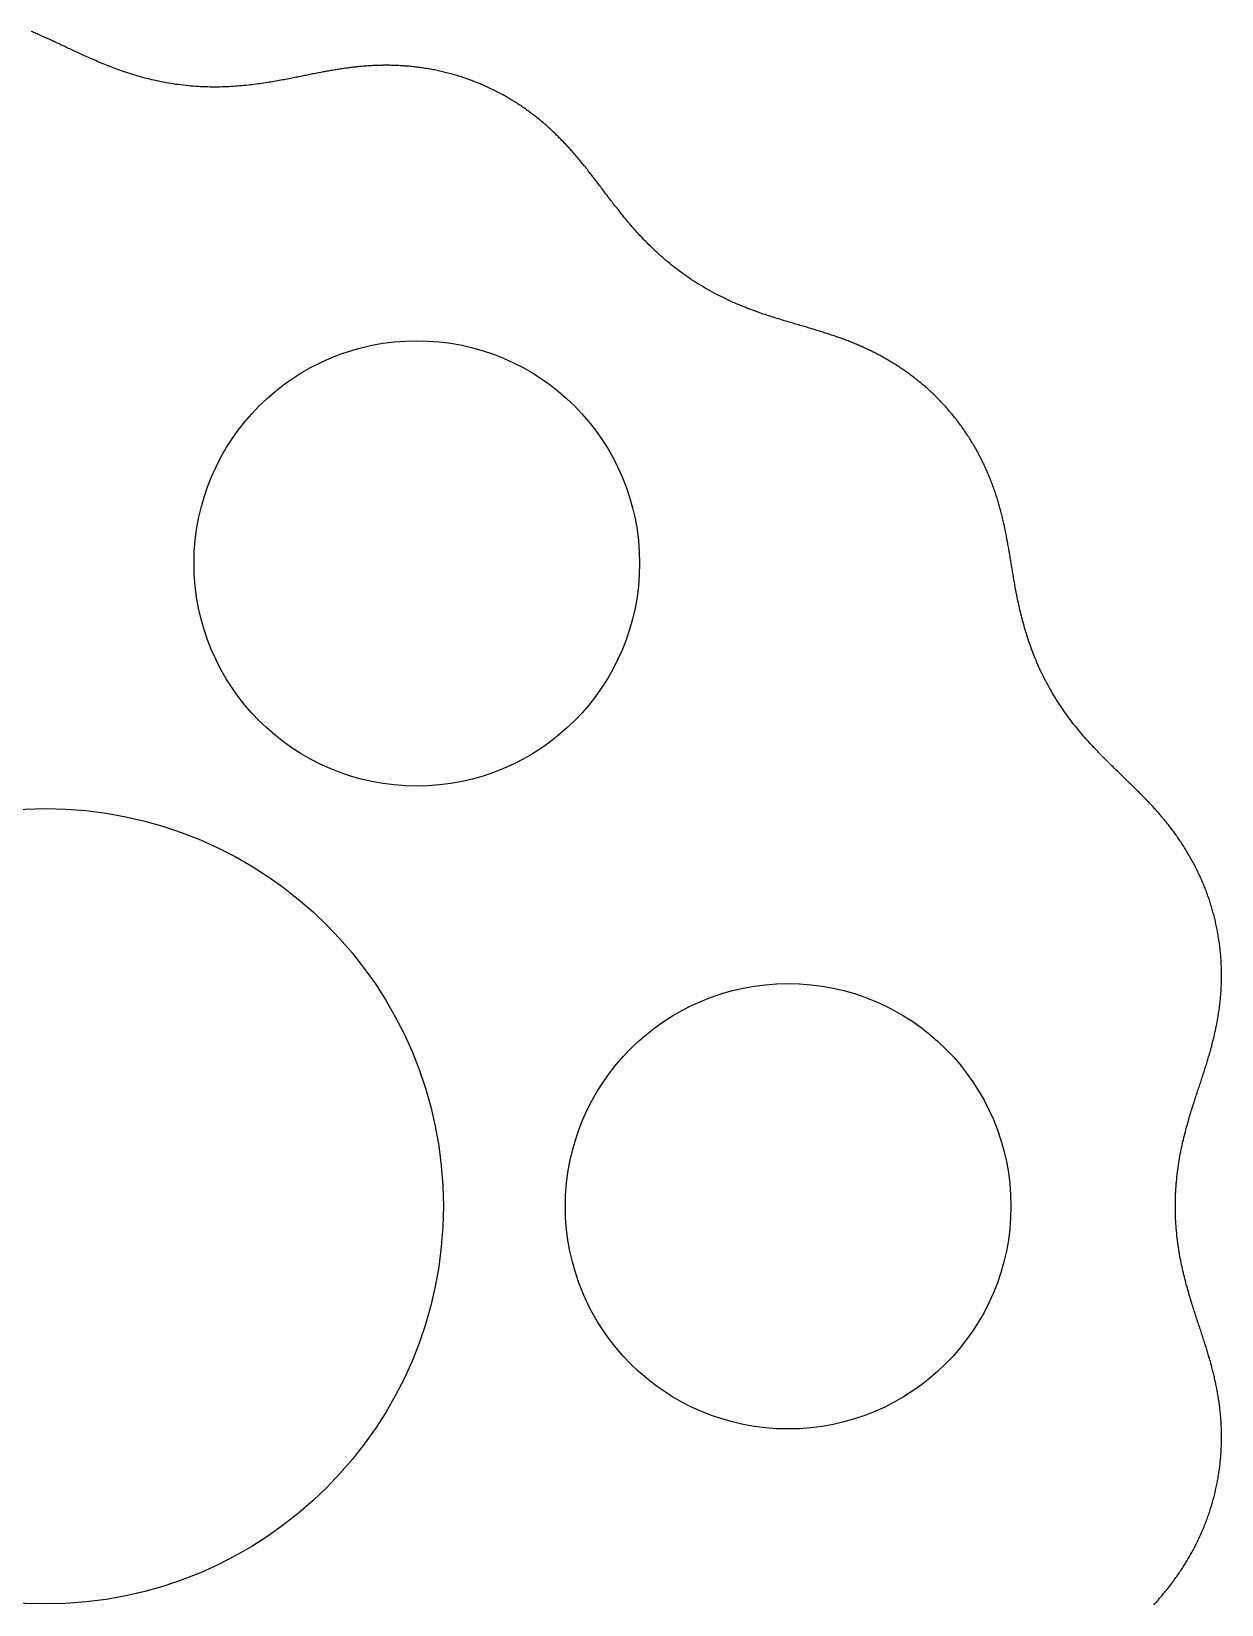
# Model space of a CAD drawing. Header units: millimetres. Extents: x -22 to 22.9, y -22.6 to 22.6.
# Drawn here: x 0.44 to 22.87, y -7.51 to 22.16 of the extents above; entities that cross this region are included whole.
import ezdxf

# ---------------------------------------------------------------- set-up
doc = ezdxf.new("R2010")
doc.units = ezdxf.units.MM
doc.layers.add('Cycloid', color=1, linetype='Continuous')
doc.layers.add('Eccentric', color=5, linetype='Continuous')

msp = doc.modelspace()

# ---------------------------------------------------------------- linework, layer by layer
at = {"layer": 'Cycloid'}
msp.add_lwpolyline([(21.594, -7.516), (21.61, -7.498), (21.626, -7.481), (21.642, -7.464), (21.657, -7.446), (21.673, -7.428), (21.688, -7.411), (21.703, -7.393), (21.719, -7.375), (21.734, -7.358), (21.749, -7.34), (21.764, -7.322), (21.779, -7.304), (21.794, -7.285), (21.809, -7.267), (21.824, -7.249), (21.839, -7.231), (21.853, -7.212), (21.868, -7.194), (21.883, -7.175), (21.897, -7.156), (21.912, -7.138), (21.926, -7.119), (21.941, -7.1), (21.955, -7.081), (21.969, -7.061), (21.983, -7.042), (21.997, -7.023), (22.011, -7.003), (22.025, -6.984), (22.039, -6.964), (22.053, -6.944), (22.067, -6.924), (22.08, -6.904), (22.094, -6.884), (22.107, -6.864), (22.121, -6.844), (22.134, -6.823), (22.147, -6.803), (22.161, -6.782), (22.174, -6.762), (22.187, -6.741), (22.2, -6.72), (22.213, -6.699), (22.225, -6.678), (22.238, -6.656), (22.251, -6.635), (22.263, -6.614), (22.275, -6.592), (22.288, -6.57), (22.3, -6.549), (22.312, -6.527), (22.324, -6.505), (22.336, -6.483), (22.348, -6.461), (22.36, -6.438), (22.371, -6.416), (22.383, -6.393), (22.394, -6.371), (22.405, -6.348), (22.417, -6.325), (22.428, -6.302), (22.439, -6.279), (22.449, -6.256), (22.46, -6.233), (22.471, -6.21), (22.481, -6.187), (22.492, -6.163), (22.502, -6.14), (22.512, -6.116), (22.522, -6.092), (22.532, -6.068), (22.542, -6.045), (22.551, -6.021), (22.561, -5.997), (22.57, -5.973), (22.58, -5.948), (22.589, -5.924), (22.598, -5.9), (22.607, -5.875), (22.615, -5.851), (22.624, -5.826), (22.632, -5.802), (22.641, -5.777), (22.649, -5.752), (22.657, -5.727), (22.665, -5.703), (22.672, -5.678), (22.68, -5.653), (22.688, -5.628), (22.695, -5.603), (22.702, -5.577), (22.709, -5.552), (22.716, -5.527), (22.723, -5.502), (22.729, -5.476), (22.736, -5.451), (22.742, -5.426), (22.748, -5.4), (22.754, -5.375), (22.76, -5.349), (22.766, -5.324), (22.771, -5.298), (22.777, -5.273), (22.782, -5.247), (22.787, -5.221), (22.792, -5.196), (22.797, -5.17), (22.801, -5.144), (22.806, -5.119), (22.81, -5.093), (22.814, -5.067), (22.818, -5.042), (22.822, -5.016), (22.826, -4.99), (22.83, -4.964), (22.833, -4.939), (22.836, -4.913), (22.839, -4.887), (22.842, -4.861), (22.845, -4.836), (22.848, -4.81), (22.85, -4.784), (22.853, -4.759), (22.855, -4.733), (22.857, -4.707), (22.859, -4.682), (22.861, -4.656), (22.862, -4.631), (22.864, -4.605), (22.865, -4.58), (22.866, -4.554), (22.867, -4.529), (22.868, -4.503), (22.869, -4.478), (22.87, -4.452), (22.87, -4.427), (22.87, -4.402), (22.871, -4.377), (22.871, -4.351), (22.871, -4.326), (22.87, -4.301), (22.87, -4.276), (22.869, -4.251), (22.869, -4.226), (22.868, -4.201), (22.867, -4.176), (22.866, -4.151), (22.865, -4.127), (22.864, -4.102), (22.862, -4.077), (22.861, -4.053), (22.859, -4.028), (22.857, -4.003), (22.855, -3.979), (22.853, -3.955), (22.851, -3.93), (22.849, -3.906), (22.846, -3.882), (22.844, -3.858), (22.841, -3.833), (22.838, -3.809), (22.836, -3.785), (22.833, -3.761), (22.83, -3.738), (22.826, -3.714), (22.823, -3.69), (22.82, -3.666), (22.816, -3.643), (22.812, -3.619), (22.809, -3.595), (22.805, -3.572), (22.801, -3.548), (22.797, -3.525), (22.793, -3.502), (22.789, -3.478), (22.784, -3.455), (22.78, -3.432), (22.775, -3.409), (22.771, -3.386), (22.766, -3.363), (22.761, -3.34), (22.756, -3.317), (22.751, -3.294), (22.746, -3.271), (22.741, -3.248), (22.736, -3.225), (22.73, -3.202), (22.725, -3.179), (22.719, -3.157), (22.714, -3.134), (22.708, -3.111), (22.702, -3.088), (22.697, -3.066), (22.691, -3.043), (22.685, -3.02), (22.679, -2.998), (22.672, -2.975), (22.666, -2.952), (22.66, -2.929), (22.654, -2.907), (22.647, -2.884), (22.641, -2.861), (22.634, -2.838), (22.627, -2.816), (22.62, -2.793), (22.614, -2.77), (22.607, -2.747), (22.6, -2.724), (22.593, -2.701), (22.585, -2.678), (22.578, -2.654), (22.571, -2.631), (22.564, -2.608), (22.556, -2.584), (22.549, -2.561), (22.541, -2.537), (22.533, -2.513), (22.526, -2.489), (22.518, -2.465), (22.51, -2.441), (22.502, -2.417), (22.494, -2.392), (22.486, -2.368), (22.478, -2.343), (22.469, -2.318), (22.461, -2.293), (22.453, -2.267), (22.444, -2.242), (22.436, -2.216), (22.427, -2.19), (22.419, -2.164), (22.41, -2.137), (22.401, -2.111), (22.392, -2.084), (22.383, -2.056), (22.374, -2.029), (22.365, -2.001), (22.356, -1.973), (22.347, -1.944), (22.338, -1.916), (22.329, -1.887), (22.319, -1.857), (22.31, -1.827), (22.301, -1.797), (22.292, -1.767), (22.282, -1.736), (22.273, -1.705), (22.263, -1.673), (22.254, -1.641), (22.245, -1.608), (22.235, -1.575), (22.226, -1.542), (22.217, -1.508), (22.207, -1.474), (22.198, -1.439), (22.189, -1.404), (22.18, -1.368), (22.171, -1.332), (22.162, -1.295), (22.153, -1.258), (22.144, -1.22), (22.135, -1.182), (22.127, -1.143), (22.118, -1.104), (22.11, -1.065), (22.102, -1.025), (22.094, -0.984), (22.087, -0.943), (22.079, -0.902), (22.072, -0.86), (22.065, -0.817), (22.059, -0.775), (22.053, -0.731), (22.046, -0.688), (22.041, -0.644), (22.035, -0.599), (22.03, -0.555), (22.026, -0.51), (22.021, -0.464), (22.017, -0.419), (22.014, -0.373), (22.011, -0.327), (22.008, -0.281), (22.005, -0.234), (22.003, -0.187), (22.002, -0.141), (22.001, -0.094), (22, -0.047), (22, 0), (22, 0), (22, 0.047), (22.001, 0.094), (22.002, 0.141), (22.003, 0.187), (22.005, 0.234), (22.008, 0.281), (22.011, 0.327), (22.014, 0.373), (22.017, 0.419), (22.021, 0.464), (22.026, 0.51), (22.03, 0.555), (22.035, 0.599), (22.041, 0.644), (22.046, 0.688), (22.053, 0.731), (22.059, 0.775), (22.065, 0.817), (22.072, 0.86), (22.079, 0.902), (22.087, 0.943), (22.094, 0.984), (22.102, 1.025), (22.11, 1.065), (22.118, 1.104), (22.127, 1.143), (22.135, 1.182), (22.144, 1.22), (22.153, 1.258), (22.162, 1.295), (22.171, 1.332), (22.18, 1.368), (22.189, 1.404), (22.198, 1.439), (22.207, 1.474), (22.217, 1.508), (22.226, 1.542), (22.235, 1.575), (22.245, 1.608), (22.254, 1.641), (22.263, 1.673), (22.273, 1.705), (22.282, 1.736), (22.292, 1.767), (22.301, 1.797), (22.31, 1.827), (22.319, 1.857), (22.329, 1.887), (22.338, 1.916), (22.347, 1.944), (22.356, 1.973), (22.365, 2.001), (22.374, 2.029), (22.383, 2.056), (22.392, 2.084), (22.401, 2.111), (22.41, 2.137), (22.419, 2.164), (22.427, 2.19), (22.436, 2.216), (22.444, 2.242), (22.453, 2.267), (22.461, 2.293), (22.469, 2.318), (22.478, 2.343), (22.486, 2.368), (22.494, 2.392), (22.502, 2.417), (22.51, 2.441), (22.518, 2.465), (22.526, 2.489), (22.533, 2.513), (22.541, 2.537), (22.549, 2.561), (22.556, 2.584), (22.564, 2.608), (22.571, 2.631), (22.578, 2.654), (22.585, 2.678), (22.593, 2.701), (22.6, 2.724), (22.607, 2.747), (22.614, 2.77), (22.62, 2.793), (22.627, 2.816), (22.634, 2.838), (22.641, 2.861), (22.647, 2.884), (22.654, 2.907), (22.66, 2.929), (22.666, 2.952), (22.672, 2.975), (22.679, 2.998), (22.685, 3.02), (22.691, 3.043), (22.697, 3.066), (22.702, 3.088), (22.708, 3.111), (22.714, 3.134), (22.719, 3.157), (22.725, 3.179), (22.73, 3.202), (22.736, 3.225), (22.741, 3.248), (22.746, 3.271), (22.751, 3.294), (22.756, 3.317), (22.761, 3.34), (22.766, 3.363), (22.771, 3.386), (22.775, 3.409), (22.78, 3.432), (22.784, 3.455), (22.789, 3.478), (22.793, 3.502), (22.797, 3.525), (22.801, 3.548), (22.805, 3.572), (22.809, 3.595), (22.812, 3.619), (22.816, 3.643), (22.82, 3.666), (22.823, 3.69), (22.826, 3.714), (22.83, 3.738), (22.833, 3.761), (22.836, 3.785), (22.838, 3.809), (22.841, 3.833), (22.844, 3.858), (22.846, 3.882), (22.849, 3.906), (22.851, 3.93), (22.853, 3.955), (22.855, 3.979), (22.857, 4.003), (22.859, 4.028), (22.861, 4.053), (22.862, 4.077), (22.864, 4.102), (22.865, 4.127), (22.866, 4.151), (22.867, 4.176), (22.868, 4.201), (22.869, 4.226), (22.869, 4.251), (22.87, 4.276), (22.87, 4.301), (22.871, 4.326), (22.871, 4.351), (22.871, 4.377), (22.87, 4.402), (22.87, 4.427), (22.87, 4.452), (22.869, 4.478), (22.868, 4.503), (22.867, 4.529), (22.866, 4.554), (22.865, 4.58), (22.864, 4.605), (22.862, 4.631), (22.861, 4.656), (22.859, 4.682), (22.857, 4.707), (22.855, 4.733), (22.853, 4.759), (22.85, 4.784), (22.848, 4.81), (22.845, 4.836), (22.842, 4.861), (22.839, 4.887), (22.836, 4.913), (22.833, 4.939), (22.83, 4.964), (22.826, 4.99), (22.822, 5.016), (22.818, 5.042), (22.814, 5.067), (22.81, 5.093), (22.806, 5.119), (22.801, 5.144), (22.797, 5.17), (22.792, 5.196), (22.787, 5.221), (22.782, 5.247), (22.777, 5.273), (22.771, 5.298), (22.766, 5.324), (22.76, 5.349), (22.754, 5.375), (22.748, 5.4), (22.742, 5.426), (22.736, 5.451), (22.729, 5.476), (22.723, 5.502), (22.716, 5.527), (22.709, 5.552), (22.702, 5.577), (22.695, 5.603), (22.688, 5.628), (22.68, 5.653), (22.672, 5.678), (22.665, 5.703), (22.657, 5.727), (22.649, 5.752), (22.641, 5.777), (22.632, 5.802), (22.624, 5.826), (22.615, 5.851), (22.607, 5.875), (22.598, 5.9), (22.589, 5.924), (22.58, 5.948), (22.57, 5.973), (22.561, 5.997), (22.551, 6.021), (22.542, 6.045), (22.532, 6.068), (22.522, 6.092), (22.512, 6.116), (22.502, 6.14), (22.492, 6.163), (22.481, 6.187), (22.471, 6.21), (22.46, 6.233), (22.449, 6.256), (22.439, 6.279), (22.428, 6.302), (22.417, 6.325), (22.405, 6.348), (22.394, 6.371), (22.383, 6.393), (22.371, 6.416), (22.36, 6.438), (22.348, 6.461), (22.336, 6.483), (22.324, 6.505), (22.312, 6.527), (22.3, 6.549), (22.288, 6.57), (22.275, 6.592), (22.263, 6.614), (22.251, 6.635), (22.238, 6.656), (22.225, 6.678), (22.213, 6.699), (22.2, 6.72), (22.187, 6.741), (22.174, 6.762), (22.161, 6.782), (22.147, 6.803), (22.134, 6.823), (22.121, 6.844), (22.107, 6.864), (22.094, 6.884), (22.08, 6.904), (22.067, 6.924), (22.053, 6.944), (22.039, 6.964), (22.025, 6.984), (22.011, 7.003), (21.997, 7.023), (21.983, 7.042), (21.969, 7.061), (21.955, 7.081), (21.941, 7.1), (21.926, 7.119), (21.912, 7.138), (21.897, 7.156), (21.883, 7.175), (21.868, 7.194), (21.853, 7.212), (21.839, 7.231), (21.824, 7.249), (21.809, 7.267), (21.794, 7.285), (21.779, 7.304), (21.764, 7.322), (21.749, 7.34), (21.734, 7.358), (21.719, 7.375), (21.703, 7.393), (21.688, 7.411), (21.673, 7.428), (21.657, 7.446), (21.642, 7.464), (21.626, 7.481), (21.61, 7.498), (21.594, 7.516), (21.579, 7.533), (21.563, 7.55), (21.547, 7.568), (21.531, 7.585), (21.515, 7.602), (21.498, 7.619), (21.482, 7.636), (21.466, 7.654), (21.449, 7.671), (21.433, 7.688), (21.416, 7.705), (21.4, 7.722), (21.383, 7.739), (21.366, 7.756), (21.349, 7.773), (21.332, 7.791), (21.315, 7.808), (21.298, 7.825), (21.28, 7.842), (21.263, 7.86), (21.245, 7.877), (21.228, 7.894), (21.21, 7.912), (21.192, 7.929), (21.174, 7.947), (21.156, 7.965), (21.138, 7.982), (21.119, 8), (21.101, 8.018), (21.082, 8.036), (21.063, 8.055), (21.044, 8.073), (21.025, 8.091), (21.006, 8.11), (20.986, 8.129), (20.967, 8.148), (20.947, 8.167), (20.927, 8.186), (20.907, 8.206), (20.887, 8.225), (20.866, 8.245), (20.846, 8.265), (20.825, 8.286), (20.804, 8.306), (20.783, 8.327), (20.761, 8.348), (20.74, 8.369), (20.718, 8.391), (20.696, 8.413), (20.674, 8.435), (20.652, 8.457), (20.629, 8.48), (20.606, 8.503), (20.583, 8.527), (20.56, 8.551), (20.537, 8.575), (20.513, 8.6), (20.49, 8.625), (20.466, 8.65), (20.442, 8.676), (20.417, 8.702), (20.393, 8.729), (20.368, 8.756), (20.343, 8.784), (20.319, 8.812), (20.293, 8.84), (20.268, 8.869), (20.243, 8.899), (20.218, 8.929), (20.192, 8.959), (20.166, 8.99), (20.141, 9.022), (20.115, 9.054), (20.089, 9.086), (20.064, 9.119), (20.038, 9.153), (20.012, 9.187), (19.986, 9.221), (19.96, 9.256), (19.935, 9.292), (19.909, 9.328), (19.884, 9.364), (19.858, 9.401), (19.833, 9.439), (19.808, 9.477), (19.783, 9.515), (19.759, 9.554), (19.734, 9.593), (19.71, 9.632), (19.686, 9.672), (19.663, 9.712), (19.64, 9.753), (19.617, 9.794), (19.594, 9.835), (19.572, 9.876), (19.55, 9.918), (19.529, 9.96), (19.508, 10.001), (19.487, 10.043), (19.467, 10.086), (19.447, 10.128), (19.428, 10.17), (19.409, 10.212), (19.391, 10.255), (19.373, 10.297), (19.355, 10.339), (19.338, 10.381), (19.322, 10.423), (19.306, 10.465), (19.29, 10.507), (19.275, 10.548), (19.26, 10.59), (19.246, 10.631), (19.232, 10.672), (19.219, 10.712), (19.206, 10.753), (19.193, 10.793), (19.181, 10.832), (19.169, 10.872), (19.158, 10.911), (19.147, 10.949), (19.136, 10.988), (19.126, 11.026), (19.116, 11.063), (19.106, 11.1), (19.097, 11.137), (19.088, 11.174), (19.08, 11.21), (19.071, 11.246), (19.063, 11.281), (19.055, 11.316), (19.048, 11.35), (19.04, 11.384), (19.033, 11.418), (19.026, 11.452), (19.02, 11.485), (19.013, 11.517), (19.007, 11.549), (19.001, 11.581), (18.995, 11.613), (18.989, 11.644), (18.983, 11.675), (18.977, 11.706), (18.972, 11.736), (18.967, 11.766), (18.962, 11.795), (18.956, 11.825), (18.951, 11.854), (18.947, 11.882), (18.942, 11.911), (18.937, 11.939), (18.932, 11.967), (18.928, 11.994), (18.923, 12.022), (18.919, 12.049), (18.914, 12.076), (18.91, 12.102), (18.905, 12.129), (18.901, 12.155), (18.897, 12.181), (18.892, 12.207), (18.888, 12.233), (18.884, 12.258), (18.88, 12.283), (18.875, 12.309), (18.871, 12.334), (18.867, 12.358), (18.863, 12.383), (18.858, 12.408), (18.854, 12.432), (18.85, 12.456), (18.845, 12.481), (18.841, 12.505), (18.837, 12.529), (18.832, 12.553), (18.828, 12.576), (18.823, 12.6), (18.819, 12.624), (18.814, 12.647), (18.81, 12.671), (18.805, 12.694), (18.8, 12.717), (18.796, 12.74), (18.791, 12.764), (18.786, 12.787), (18.781, 12.81), (18.776, 12.833), (18.771, 12.856), (18.766, 12.879), (18.76, 12.902), (18.755, 12.925), (18.75, 12.947), (18.744, 12.97), (18.739, 12.993), (18.733, 13.016), (18.728, 13.038), (18.722, 13.061), (18.716, 13.084), (18.71, 13.107), (18.704, 13.129), (18.698, 13.152), (18.692, 13.175), (18.686, 13.197), (18.679, 13.22), (18.673, 13.242), (18.666, 13.265), (18.659, 13.288), (18.653, 13.31), (18.646, 13.333), (18.639, 13.355), (18.632, 13.378), (18.624, 13.401), (18.617, 13.423), (18.609, 13.446), (18.602, 13.468), (18.594, 13.491), (18.586, 13.514), (18.578, 13.536), (18.57, 13.559), (18.562, 13.581), (18.554, 13.604), (18.546, 13.627), (18.537, 13.649), (18.528, 13.672), (18.519, 13.694), (18.511, 13.717), (18.501, 13.739), (18.492, 13.762), (18.483, 13.785), (18.474, 13.807), (18.464, 13.83), (18.454, 13.852), (18.444, 13.875), (18.434, 13.897), (18.424, 13.92), (18.414, 13.942), (18.404, 13.965), (18.393, 13.987), (18.382, 14.01), (18.371, 14.032), (18.36, 14.055), (18.349, 14.077), (18.338, 14.099), (18.327, 14.122), (18.315, 14.144), (18.303, 14.166), (18.292, 14.189), (18.28, 14.211), (18.268, 14.233), (18.255, 14.255), (18.243, 14.278), (18.23, 14.3), (18.218, 14.322), (18.205, 14.344), (18.192, 14.366), (18.179, 14.388), (18.166, 14.41), (18.152, 14.432), (18.139, 14.453), (18.125, 14.475), (18.111, 14.497), (18.097, 14.518), (18.083, 14.54), (18.069, 14.562), (18.055, 14.583), (18.04, 14.605), (18.026, 14.626), (18.011, 14.647), (17.996, 14.668), (17.981, 14.69), (17.966, 14.711), (17.95, 14.732), (17.935, 14.753), (17.919, 14.773), (17.904, 14.794), (17.888, 14.815), (17.872, 14.836), (17.856, 14.856), (17.839, 14.877), (17.823, 14.897), (17.807, 14.917), (17.79, 14.937), (17.773, 14.958), (17.756, 14.978), (17.739, 14.998), (17.722, 15.017), (17.705, 15.037), (17.688, 15.057), (17.67, 15.076), (17.653, 15.096), (17.635, 15.115), (17.617, 15.134), (17.6, 15.153), (17.582, 15.172), (17.564, 15.191), (17.545, 15.21), (17.527, 15.228), (17.509, 15.247), (17.49, 15.265), (17.472, 15.284), (17.453, 15.302), (17.434, 15.32), (17.415, 15.338), (17.396, 15.356), (17.377, 15.373), (17.358, 15.391), (17.339, 15.408), (17.32, 15.426), (17.3, 15.443), (17.281, 15.46), (17.261, 15.477), (17.241, 15.494), (17.222, 15.51), (17.202, 15.527), (17.182, 15.543), (17.162, 15.56), (17.142, 15.576), (17.122, 15.592), (17.102, 15.608), (17.082, 15.623), (17.062, 15.639), (17.041, 15.654), (17.021, 15.67), (17.001, 15.685), (16.98, 15.7), (16.96, 15.715), (16.939, 15.73), (16.918, 15.744), (16.898, 15.759), (16.877, 15.773), (16.856, 15.787), (16.835, 15.801), (16.815, 15.815), (16.794, 15.829), (16.773, 15.843), (16.752, 15.856), (16.731, 15.87), (16.71, 15.883), (16.689, 15.896), (16.668, 15.909), (16.647, 15.922), (16.625, 15.935), (16.604, 15.947), (16.583, 15.96), (16.562, 15.972), (16.541, 15.984), (16.519, 15.996), (16.498, 16.008), (16.477, 16.02), (16.455, 16.032), (16.434, 16.043), (16.413, 16.055), (16.391, 16.066), (16.37, 16.077), (16.349, 16.088), (16.327, 16.099), (16.306, 16.11), (16.284, 16.121), (16.263, 16.131), (16.241, 16.142), (16.22, 16.152), (16.198, 16.162), (16.177, 16.172), (16.155, 16.182), (16.134, 16.192), (16.112, 16.202), (16.09, 16.211), (16.069, 16.221), (16.047, 16.23), (16.026, 16.24), (16.004, 16.249), (15.982, 16.258), (15.961, 16.267), (15.939, 16.276), (15.917, 16.285), (15.895, 16.294), (15.874, 16.302), (15.852, 16.311), (15.83, 16.319), (15.808, 16.328), (15.786, 16.336), (15.764, 16.344), (15.742, 16.353), (15.72, 16.361), (15.698, 16.369), (15.676, 16.377), (15.654, 16.385), (15.632, 16.392), (15.61, 16.4), (15.587, 16.408), (15.565, 16.416), (15.543, 16.423), (15.52, 16.431), (15.498, 16.438), (15.475, 16.446), (15.452, 16.453), (15.43, 16.461), (15.407, 16.468), (15.384, 16.475), (15.361, 16.483), (15.338, 16.49), (15.315, 16.497), (15.291, 16.504), (15.268, 16.512), (15.244, 16.519), (15.221, 16.526), (15.197, 16.533), (15.173, 16.54), (15.149, 16.548), (15.125, 16.555), (15.1, 16.562), (15.076, 16.569), (15.051, 16.577), (15.026, 16.584), (15.001, 16.591), (14.976, 16.599), (14.95, 16.606), (14.925, 16.614), (14.899, 16.621), (14.873, 16.629), (14.847, 16.636), (14.82, 16.644), (14.794, 16.652), (14.767, 16.66), (14.739, 16.668), (14.712, 16.676), (14.684, 16.684), (14.656, 16.693), (14.628, 16.701), (14.599, 16.71), (14.571, 16.719), (14.541, 16.728), (14.512, 16.737), (14.482, 16.746), (14.452, 16.755), (14.422, 16.765), (14.391, 16.775), (14.36, 16.785), (14.329, 16.795), (14.297, 16.806), (14.265, 16.816), (14.232, 16.827), (14.199, 16.839), (14.166, 16.85), (14.133, 16.862), (14.099, 16.874), (14.065, 16.887), (14.03, 16.899), (13.995, 16.912), (13.96, 16.926), (13.924, 16.94), (13.889, 16.954), (13.852, 16.968), (13.816, 16.983), (13.779, 16.999), (13.742, 17.014), (13.704, 17.03), (13.666, 17.047), (13.628, 17.064), (13.59, 17.081), (13.551, 17.099), (13.513, 17.118), (13.474, 17.136), (13.435, 17.156), (13.395, 17.176), (13.356, 17.196), (13.316, 17.216), (13.277, 17.238), (13.237, 17.259), (13.197, 17.282), (13.157, 17.304), (13.118, 17.327), (13.078, 17.351), (13.038, 17.375), (12.999, 17.399), (12.959, 17.424), (12.92, 17.449), (12.881, 17.475), (12.842, 17.501), (12.803, 17.528), (12.764, 17.554), (12.726, 17.581), (12.688, 17.609), (12.65, 17.637), (12.613, 17.665), (12.576, 17.693), (12.54, 17.722), (12.503, 17.75), (12.468, 17.779), (12.432, 17.809), (12.397, 17.838), (12.363, 17.867), (12.329, 17.897), (12.296, 17.927), (12.263, 17.956), (12.23, 17.986), (12.198, 18.016), (12.167, 18.045), (12.136, 18.075), (12.105, 18.105), (12.075, 18.135), (12.046, 18.164), (12.017, 18.194), (11.988, 18.223), (11.96, 18.252), (11.933, 18.281), (11.906, 18.31), (11.879, 18.339), (11.853, 18.368), (11.828, 18.396), (11.803, 18.424), (11.778, 18.452), (11.754, 18.48), (11.73, 18.508), (11.707, 18.535), (11.684, 18.562), (11.661, 18.589), (11.639, 18.616), (11.617, 18.642), (11.595, 18.669), (11.574, 18.695), (11.554, 18.72), (11.533, 18.746), (11.513, 18.771), (11.493, 18.796), (11.474, 18.821), (11.454, 18.846), (11.435, 18.87), (11.417, 18.894), (11.398, 18.918), (11.38, 18.942), (11.362, 18.965), (11.344, 18.988), (11.326, 19.011), (11.309, 19.034), (11.292, 19.057), (11.275, 19.079), (11.258, 19.101), (11.241, 19.123), (11.225, 19.145), (11.209, 19.167), (11.192, 19.188), (11.176, 19.21), (11.16, 19.231), (11.144, 19.252), (11.129, 19.273), (11.113, 19.293), (11.097, 19.314), (11.082, 19.334), (11.066, 19.355), (11.051, 19.375), (11.036, 19.395), (11.02, 19.414), (11.005, 19.434), (10.99, 19.454), (10.975, 19.473), (10.96, 19.493), (10.945, 19.512), (10.93, 19.531), (10.915, 19.55), (10.9, 19.569), (10.885, 19.588), (10.87, 19.607), (10.855, 19.625), (10.84, 19.644), (10.825, 19.662), (10.81, 19.681), (10.795, 19.699), (10.78, 19.717), (10.765, 19.735), (10.75, 19.754), (10.735, 19.772), (10.719, 19.79), (10.704, 19.807), (10.689, 19.825), (10.674, 19.843), (10.658, 19.861), (10.643, 19.878), (10.627, 19.896), (10.612, 19.913), (10.596, 19.931), (10.581, 19.948), (10.565, 19.966), (10.549, 19.983), (10.533, 20), (10.517, 20.017), (10.501, 20.035), (10.485, 20.052), (10.469, 20.069), (10.452, 20.086), (10.436, 20.103), (10.42, 20.12), (10.403, 20.136), (10.386, 20.153), (10.37, 20.17), (10.353, 20.187), (10.336, 20.203), (10.319, 20.22), (10.302, 20.236), (10.284, 20.253), (10.267, 20.269), (10.249, 20.285), (10.232, 20.302), (10.214, 20.318), (10.196, 20.334), (10.179, 20.35), (10.161, 20.366), (10.142, 20.382), (10.124, 20.398), (10.106, 20.414), (10.087, 20.43), (10.069, 20.446), (10.05, 20.461), (10.031, 20.477), (10.012, 20.493), (9.993, 20.508), (9.974, 20.523), (9.955, 20.539), (9.936, 20.554), (9.916, 20.569), (9.896, 20.584), (9.877, 20.599), (9.857, 20.614), (9.837, 20.629), (9.817, 20.644), (9.797, 20.659), (9.776, 20.673), (9.756, 20.688), (9.735, 20.702), (9.715, 20.717), (9.694, 20.731), (9.673, 20.745), (9.652, 20.759), (9.631, 20.773), (9.61, 20.787), (9.589, 20.801), (9.567, 20.815), (9.546, 20.828), (9.524, 20.842), (9.502, 20.855), (9.48, 20.869), (9.458, 20.882), (9.436, 20.895), (9.414, 20.908), (9.392, 20.921), (9.37, 20.934), (9.347, 20.946), (9.325, 20.959), (9.302, 20.971), (9.279, 20.983), (9.256, 20.996), (9.233, 21.008), (9.21, 21.02), (9.187, 21.031), (9.164, 21.043), (9.141, 21.055), (9.117, 21.066), (9.094, 21.077), (9.07, 21.089), (9.047, 21.1), (9.023, 21.111), (8.999, 21.121), (8.976, 21.132), (8.952, 21.143), (8.928, 21.153), (8.904, 21.163), (8.879, 21.173), (8.855, 21.183), (8.831, 21.193), (8.807, 21.203), (8.782, 21.212), (8.758, 21.222), (8.734, 21.231), (8.709, 21.24), (8.684, 21.249), (8.66, 21.258), (8.635, 21.266), (8.61, 21.275), (8.586, 21.283), (8.561, 21.292), (8.536, 21.3), (8.511, 21.308), (8.486, 21.315), (8.461, 21.323), (8.436, 21.331), (8.411, 21.338), (8.386, 21.345), (8.361, 21.352), (8.336, 21.359), (8.311, 21.366), (8.286, 21.372), (8.261, 21.379), (8.236, 21.385), (8.21, 21.391), (8.185, 21.397), (8.16, 21.403), (8.135, 21.409), (8.11, 21.414), (8.084, 21.42), (8.059, 21.425), (8.034, 21.43), (8.009, 21.435), (7.984, 21.44), (7.959, 21.444), (7.933, 21.449), (7.908, 21.453), (7.883, 21.457), (7.858, 21.461), (7.833, 21.465), (7.808, 21.469), (7.783, 21.473), (7.757, 21.476), (7.732, 21.479), (7.707, 21.483), (7.682, 21.486), (7.657, 21.488), (7.632, 21.491), (7.608, 21.494), (7.583, 21.496), (7.558, 21.499), (7.533, 21.501), (7.508, 21.503), (7.483, 21.505), (7.459, 21.507), (7.434, 21.508), (7.409, 21.51), (7.385, 21.511), (7.36, 21.512), (7.336, 21.513), (7.311, 21.514), (7.287, 21.515), (7.262, 21.516), (7.238, 21.517), (7.214, 21.517), (7.189, 21.518), (7.165, 21.518), (7.141, 21.518), (7.117, 21.518), (7.093, 21.518), (7.068, 21.518), (7.044, 21.517), (7.02, 21.517), (6.996, 21.516), (6.973, 21.515), (6.949, 21.515), (6.925, 21.514), (6.901, 21.513), (6.877, 21.512), (6.854, 21.51), (6.83, 21.509), (6.806, 21.508), (6.783, 21.506), (6.759, 21.504), (6.736, 21.503), (6.712, 21.501), (6.689, 21.499), (6.665, 21.497), (6.642, 21.495), (6.619, 21.493), (6.595, 21.49), (6.572, 21.488), (6.549, 21.485), (6.525, 21.483), (6.502, 21.48), (6.479, 21.477), (6.456, 21.475), (6.432, 21.472), (6.409, 21.469), (6.386, 21.466), (6.363, 21.462), (6.339, 21.459), (6.316, 21.456), (6.293, 21.452), (6.269, 21.449), (6.246, 21.445), (6.223, 21.442), (6.199, 21.438), (6.176, 21.434), (6.153, 21.43), (6.129, 21.426), (6.105, 21.422), (6.082, 21.418), (6.058, 21.414), (6.035, 21.41), (6.011, 21.406), (5.987, 21.401), (5.963, 21.397), (5.939, 21.393), (5.915, 21.388), (5.89, 21.384), (5.866, 21.379), (5.842, 21.374), (5.817, 21.369), (5.792, 21.365), (5.767, 21.36), (5.742, 21.355), (5.717, 21.35), (5.692, 21.345), (5.666, 21.34), (5.641, 21.335), (5.615, 21.329), (5.589, 21.324), (5.563, 21.319), (5.536, 21.313), (5.509, 21.308), (5.483, 21.303), (5.455, 21.297), (5.428, 21.292), (5.4, 21.286), (5.372, 21.281), (5.344, 21.275), (5.316, 21.27), (5.287, 21.264), (5.258, 21.258), (5.228, 21.253), (5.198, 21.247), (5.168, 21.241), (5.138, 21.236), (5.107, 21.23), (5.076, 21.225), (5.044, 21.219), (5.012, 21.213), (4.98, 21.208), (4.947, 21.202), (4.914, 21.197), (4.88, 21.192), (4.846, 21.186), (4.812, 21.181), (4.777, 21.176), (4.742, 21.171), (4.706, 21.166), (4.669, 21.161), (4.633, 21.156), (4.596, 21.152), (4.558, 21.147), (4.52, 21.143), (4.481, 21.139), (4.442, 21.135), (4.403, 21.131), (4.363, 21.128), (4.322, 21.125), (4.281, 21.122), (4.24, 21.119), (4.198, 21.116), (4.156, 21.114), (4.113, 21.112), (4.07, 21.111), (4.027, 21.109), (3.983, 21.108), (3.939, 21.108), (3.894, 21.107), (3.85, 21.108), (3.804, 21.108), (3.759, 21.109), (3.713, 21.11), (3.668, 21.112), (3.622, 21.114), (3.575, 21.117), (3.529, 21.12), (3.483, 21.123), (3.436, 21.127), (3.389, 21.131), (3.343, 21.136), (3.296, 21.141), (3.25, 21.147), (3.203, 21.153), (3.157, 21.159), (3.11, 21.166), (3.064, 21.174), (3.018, 21.181), (2.972, 21.189), (2.927, 21.198), (2.881, 21.207), (2.836, 21.216), (2.792, 21.226), (2.747, 21.235), (2.703, 21.246), (2.66, 21.256), (2.617, 21.267), (2.574, 21.278), (2.531, 21.289), (2.489, 21.301), (2.448, 21.313), (2.407, 21.325), (2.366, 21.337), (2.326, 21.349), (2.287, 21.362), (2.248, 21.375), (2.209, 21.387), (2.171, 21.4), (2.133, 21.413), (2.096, 21.427), (2.059, 21.44), (2.023, 21.453), (1.988, 21.466), (1.953, 21.48), (1.918, 21.493), (1.884, 21.506), (1.85, 21.52), (1.817, 21.533), (1.784, 21.547), (1.752, 21.56), (1.72, 21.573), (1.688, 21.586), (1.657, 21.6), (1.627, 21.613), (1.597, 21.626), (1.567, 21.639), (1.537, 21.652), (1.508, 21.665), (1.48, 21.678), (1.451, 21.691), (1.423, 21.703), (1.396, 21.716), (1.369, 21.728), (1.342, 21.741), (1.315, 21.753), (1.288, 21.766), (1.262, 21.778), (1.236, 21.79), (1.211, 21.802), (1.185, 21.814), (1.16, 21.826), (1.135, 21.837), (1.111, 21.849), (1.086, 21.86), (1.062, 21.872), (1.038, 21.883), (1.014, 21.894), (0.99, 21.906), (0.967, 21.917), (0.943, 21.928), (0.92, 21.938), (0.897, 21.949), (0.874, 21.96), (0.851, 21.971), (0.828, 21.981), (0.806, 21.992), (0.783, 22.002), (0.761, 22.012), (0.738, 22.022), (0.716, 22.032), (0.694, 22.043), (0.671, 22.052), (0.649, 22.062), (0.627, 22.072), (0.605, 22.082), (0.583, 22.091), (0.561, 22.101), (0.54, 22.11), (0.518, 22.12), (0.496, 22.129), (0.474, 22.138), (0.452, 22.147), (0.43, 22.156)], dxfattribs=at)
for centre in [(7.7, 12.124), (14.7, 0)]:
    msp.add_circle(centre, 4.2, dxfattribs=at)
at = {"layer": 'Eccentric'}
msp.add_circle((0.7, 0), 7.5, dxfattribs=at)

doc.saveas('drawing.dxf')
